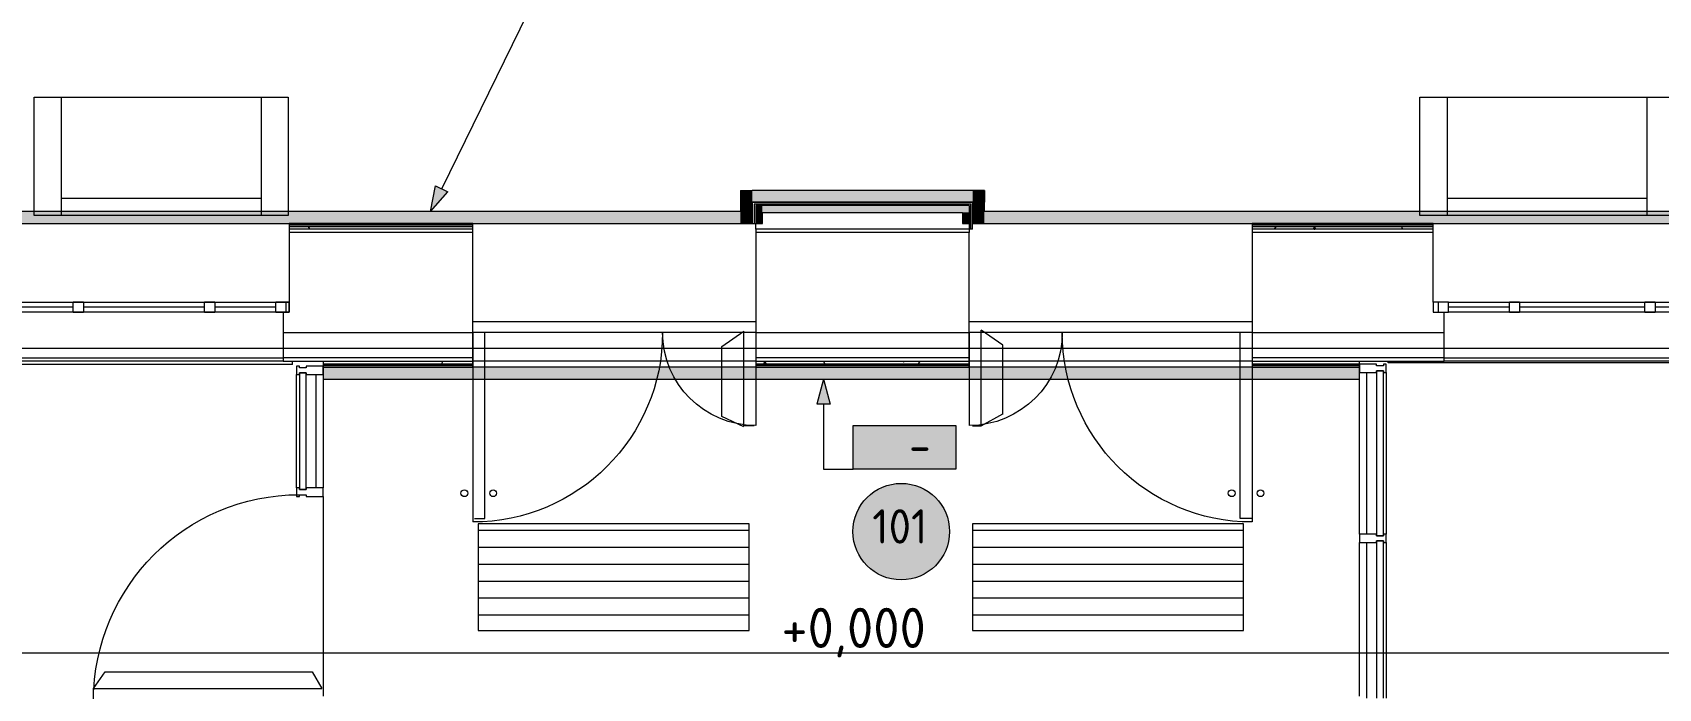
# Model space of a CAD drawing. Header units: millimetres. Extents: x -546 to 1681, y -650 to 1730.
# Drawn here: x 499.9 to 595.9, y 285.8 to 324.5 of the extents above; entities that cross this region are included whole.
import ezdxf

# ---------------------------------------------------------------- set-up
doc = ezdxf.new("R2010")
doc.units = ezdxf.units.MM

msp = doc.modelspace()

# ---------------------------------------------------------------- hatches: boundary and pattern name
at = {"true_color": 0x0077b0}
h = msp.add_hatch(color=144, dxfattribs=at)
h.dxf.hatch_style = 2
h.paths.add_polyline_path([(523.437, 313.954), (523.734, 315.47), (524.452, 315.119)])
at = {"true_color": 0xf1d696}
h = msp.add_hatch(color=41, dxfattribs=at)
h.dxf.hatch_style = 2
h.paths.add_polyline_path([(541.731, 315.204), (542.431, 315.204), (542.431, 314.504)])
h = msp.add_hatch(color=41, dxfattribs=at)
h.dxf.hatch_style = 2
h.paths.add_polyline_path([(541.731, 314.504), (541.731, 315.204), (542.431, 314.504)])
h = msp.add_hatch(color=41, dxfattribs=at)
h.dxf.hatch_style = 2
h.paths.add_polyline_path([(555.433, 315.204), (555.433, 314.504), (542.431, 314.504), (542.431, 315.204)])
h = msp.add_hatch(color=41, dxfattribs=at)
h.dxf.hatch_style = 2
h.paths.add_polyline_path([(555.433, 314.504), (556.133, 315.204), (556.133, 314.504)])
h = msp.add_hatch(color=41, dxfattribs=at)
h.dxf.hatch_style = 2
h.paths.add_polyline_path([(555.433, 315.204), (556.133, 315.204), (555.433, 314.504)])
h = msp.add_hatch(color=41, dxfattribs=at)
h.dxf.hatch_style = 2
h.paths.add_polyline_path([(541.731, 313.954), (541.731, 313.254), (498.841, 313.254), (498.841, 313.954)])
h = msp.add_hatch(color=41, dxfattribs=at)
h.dxf.hatch_style = 2
h.paths.add_polyline_path([(541.731, 314.504), (542.431, 314.504), (542.431, 313.954), (541.731, 313.954)])
h = msp.add_hatch(color=41, dxfattribs=at)
h.dxf.hatch_style = 2
h.paths.add_polyline_path([(541.731, 313.954), (542.431, 313.954), (542.431, 313.254)])
h = msp.add_hatch(color=41, dxfattribs=at)
h.dxf.hatch_style = 2
h.paths.add_polyline_path([(541.731, 313.254), (541.731, 313.954), (542.431, 313.254)])
h = msp.add_hatch(color=7)
h.dxf.hatch_style = 2
h.paths.add_polyline_path([(543.031, 313.254), (542.631, 313.254), (542.631, 314.304), (543.031, 314.304)])
h = msp.add_hatch(color=7)
h.dxf.hatch_style = 2
h.paths.add_polyline_path([(543.031, 314.304), (555.233, 314.304), (555.233, 313.904), (543.031, 313.904)])
h = msp.add_hatch(color=41, dxfattribs=at)
h.dxf.hatch_style = 2
h.paths.add_polyline_path([(556.133, 313.954), (555.433, 313.954), (555.433, 314.504), (556.133, 314.504)])
h = msp.add_hatch(color=41, dxfattribs=at)
h.dxf.hatch_style = 2
h.paths.add_polyline_path([(556.133, 313.954), (556.133, 313.254), (555.433, 313.254)])
h = msp.add_hatch(color=41, dxfattribs=at)
h.dxf.hatch_style = 2
h.paths.add_polyline_path([(555.433, 313.954), (556.133, 313.954), (555.433, 313.254)])
h = msp.add_hatch(color=41, dxfattribs=at)
h.dxf.hatch_style = 2
h.paths.add_polyline_path([(599.329, 313.954), (599.329, 313.254), (556.133, 313.254), (556.133, 313.954)])
h = msp.add_hatch(color=7)
h.dxf.hatch_style = 2
h.paths.add_polyline_path([(554.833, 313.254), (554.833, 313.904), (555.233, 313.904), (555.233, 313.254)])
h = msp.add_hatch(color=7)
h.dxf.hatch_style = 2
h.paths.add_polyline_path([(575.619, 313.041), (575.555, 313.015), (575.529, 312.951), (575.555, 312.888), (575.619, 312.861), (575.682, 312.888), (575.709, 312.951), (575.682, 313.015)])
at = {"true_color": 0x800080}
h = msp.add_hatch(color=216, dxfattribs=at)
h.dxf.hatch_style = 2
h.paths.add_polyline_path([(578.287, 304.754), (578.287, 304.054), (517.087, 304.054), (517.087, 304.754)])
h = msp.add_hatch(color=7)
h.dxf.hatch_style = 2
h.paths.add_polyline_path([(543.18, 305.079), (543.116, 305.053), (543.09, 304.989), (543.116, 304.926), (543.18, 304.899), (543.243, 304.926), (543.27, 304.989), (543.243, 305.053)])
at = {"true_color": 0x0077b0}
h = msp.add_hatch(color=144, dxfattribs=at)
h.dxf.hatch_style = 2
h.paths.add_polyline_path([(546.63, 304.054), (547.03, 302.561), (546.23, 302.561)])
at = {"true_color": 0xffffff}
h = msp.add_hatch(color=7, dxfattribs=at)
h.dxf.hatch_style = 2
h.paths.add_polyline_path([(548.387, 301.305), (554.447, 301.305), (554.447, 298.717), (548.387, 298.717)])
at = {"true_color": 0x0077b0}
h = msp.add_hatch(color=144, dxfattribs=at)
h.dxf.hatch_style = 2
h.paths.add_polyline_path([(548.689, 301.324), (549.7, 301.324), (549.773, 301.299), (549.798, 301.222), (549.798, 299.405), (549.773, 299.33), (549.7, 299.306), (549.623, 299.33), (549.598, 299.405), (549.598, 301.121), (548.791, 301.121), (548.791, 299.405), (548.765, 299.33), (548.689, 299.306), (548.613, 299.33), (548.588, 299.405), (548.588, 301.222), (548.613, 301.299)])
h = msp.add_hatch(color=144, dxfattribs=at)
h.dxf.hatch_style = 2
h.paths.add_polyline_path([(550.203, 299.405), (550.203, 301.222), (550.228, 301.299), (550.305, 301.324), (550.381, 301.299), (550.406, 301.222), (550.406, 300.517), (551.213, 300.517), (551.213, 301.222), (551.239, 301.299), (551.315, 301.324), (551.389, 301.299), (551.414, 301.222), (551.414, 299.405), (551.389, 299.33), (551.315, 299.306), (551.239, 299.33), (551.213, 299.405), (551.213, 300.314), (550.406, 300.314), (550.406, 299.405), (550.381, 299.33), (550.305, 299.306), (550.228, 299.33)])
h = msp.add_hatch(color=144, dxfattribs=at)
h.paths.add_polyline_path([(554.04, 300.314), (554.04, 300.819), (554.019, 300.936), (553.953, 301.033), (553.855, 301.099), (553.738, 301.121), (553.621, 301.099), (553.524, 301.033), (553.458, 300.936), (553.436, 300.819), (553.436, 300.619), (553.458, 300.5), (553.524, 300.401), (553.621, 300.336), (553.738, 300.314)])
h.paths.add_polyline_path([(553.535, 299.306), (553.464, 299.334), (553.436, 299.405), (553.449, 299.462), (553.484, 299.492), (553.67, 299.577), (553.814, 299.69), (553.922, 299.816), (553.996, 299.956), (554.035, 300.11), (553.738, 300.11), (553.637, 300.12), (553.543, 300.148), (553.458, 300.195), (553.38, 300.26), (553.315, 300.338), (553.27, 300.423), (553.242, 300.516), (553.233, 300.616), (553.233, 300.819), (553.242, 300.92), (553.27, 301.014), (553.315, 301.099), (553.38, 301.177), (553.458, 301.242), (553.543, 301.288), (553.637, 301.315), (553.738, 301.324), (553.84, 301.315), (553.933, 301.288), (554.019, 301.242), (554.096, 301.177), (554.16, 301.101), (554.206, 301.016), (554.234, 300.923), (554.243, 300.821), (554.243, 300.215), (554.213, 299.97), (554.123, 299.753), (553.973, 299.564), (553.764, 299.402), (553.63, 299.33)])
h = msp.add_hatch(color=144, dxfattribs=at)
h.dxf.hatch_style = 2
h.paths.add_polyline_path([(552.727, 299.808), (551.92, 299.808), (551.844, 299.834), (551.818, 299.91), (551.844, 299.986), (551.92, 300.012), (552.727, 300.012), (552.803, 299.986), (552.828, 299.91), (552.803, 299.834)])
at = {"true_color": 0xffffff}
h = msp.add_hatch(color=7, dxfattribs=at)
edge = h.paths.add_edge_path()
edge.add_arc((551.225, 295.035), 2.852, 0, 360)

# ---------------------------------------------------------------- linework, layer by layer
at = {"color": 144, "lineweight": 0, "true_color": 0x0077b0}
for points in [[(524.093, 315.294), (543.099, 354.133)], [(523.437, 313.954), (523.734, 315.47)], [(523.437, 313.954), (524.452, 315.119)], [(523.734, 315.47), (524.452, 315.119)], [(546.63, 304.054), (546.23, 302.561)], [(546.63, 304.054), (547.03, 302.561)], [(547.03, 302.561), (546.23, 302.561)], [(546.63, 302.561), (546.63, 298.717)], [(548.387, 301.305), (554.447, 301.305)], [(548.387, 298.717), (548.387, 301.305)], [(554.447, 301.305), (554.447, 298.717)], [(546.63, 298.717), (548.387, 298.717)], [(554.447, 298.717), (548.387, 298.717)]]:
    msp.add_lwpolyline(points, dxfattribs=at)
at = {"color": 253, "lineweight": 0, "true_color": 0x999999}
for points in [[(500.035, 313.715), (500.035, 320.715)], [(500.035, 320.715), (515.035, 320.715)], [(501.635, 320.715), (501.635, 313.715)], [(513.435, 320.715), (513.435, 313.715)], [(515.035, 320.715), (515.035, 313.715)], [(581.846, 313.715), (581.846, 320.715)], [(581.846, 320.715), (596.846, 320.715)], [(583.446, 320.715), (583.446, 313.715)], [(595.246, 320.715), (595.246, 313.715)], [(513.435, 314.715), (501.635, 314.715)], [(595.246, 314.715), (583.446, 314.715)], [(515.035, 313.715), (500.035, 313.715)], [(596.846, 313.715), (581.846, 313.715)]]:
    msp.add_lwpolyline(points, dxfattribs=at)
at = {"color": 7, "lineweight": 0}
for points in [[(541.731, 315.204), (542.431, 315.204)], [(541.731, 315.204), (541.731, 313.954)], [(556.133, 315.204), (542.431, 315.204)], [(556.133, 315.204), (556.133, 314.504)], [(541.731, 313.954), (498.841, 313.954)], [(555.433, 314.504), (542.431, 314.504)], [(542.431, 314.504), (542.431, 313.254)], [(542.431, 313.954), (542.431, 314.504)], [(542.431, 314.504), (555.433, 314.504)], [(542.431, 313.254), (542.431, 313.954)], [(555.323, 314.394), (542.541, 314.394)], [(542.541, 314.394), (542.541, 313.254)], [(555.233, 314.304), (542.631, 314.304)], [(542.631, 314.304), (542.631, 313.254)], [(555.233, 314.304), (555.233, 312.704)], [(555.323, 312.904), (555.323, 314.394)], [(555.433, 312.904), (555.433, 314.504)], [(555.433, 314.504), (555.433, 313.254)], [(556.133, 313.954), (556.133, 314.504)], [(599.329, 313.954), (556.133, 313.954)], [(498.141, 313.254), (515.091, 313.254)], [(498.841, 313.254), (542.431, 313.254)], [(515.091, 313.254), (515.091, 312.704)], [(525.931, 313.254), (515.091, 313.254)], [(525.931, 313.144), (515.091, 313.144)], [(525.931, 313.054), (515.091, 313.054)], [(516.303, 312.935), (516.234, 313.054)], [(525.931, 312.704), (525.931, 313.254)], [(542.431, 313.254), (543.031, 313.254)], [(542.631, 312.904), (542.631, 313.254)], [(543.031, 313.904), (554.833, 313.904)], [(543.031, 313.254), (543.031, 313.904)], [(554.833, 313.904), (554.833, 313.254)], [(554.833, 313.254), (555.233, 313.254)], [(555.433, 313.254), (556.133, 313.254)], [(556.133, 313.254), (600.029, 313.254)], [(571.933, 313.254), (571.933, 312.704)], [(582.629, 313.254), (571.933, 313.254)], [(582.629, 313.144), (571.933, 313.144)], [(582.629, 313.054), (571.933, 313.054)], [(573.332, 313.054), (573.245, 312.904)], [(575.619, 312.951), (575.592, 312.904)], [(580.845, 312.904), (580.784, 313.009)], [(582.629, 312.704), (582.629, 313.254)], [(582.629, 313.254), (600.029, 313.254)], [(525.931, 312.904), (515.091, 312.904)], [(515.091, 312.704), (515.091, 308.604)], [(525.931, 312.704), (515.091, 312.704)], [(525.931, 306.804), (525.931, 312.704)], [(555.433, 312.904), (542.631, 312.904)], [(542.631, 312.904), (542.631, 312.704)], [(542.631, 312.704), (542.631, 306.804)], [(555.233, 312.704), (542.631, 312.704)], [(555.233, 306.804), (555.233, 312.704)], [(582.629, 312.904), (571.933, 312.904)], [(571.933, 312.704), (571.933, 306.804)], [(582.629, 312.704), (571.933, 312.704)], [(582.629, 308.604), (582.629, 312.704)], [(498.741, 308.604), (502.341, 308.604)], [(502.341, 308.304), (498.741, 308.304)], [(502.341, 308.004), (502.341, 308.604)], [(502.341, 308.604), (502.941, 308.604)], [(502.941, 308.604), (502.341, 308.604)], [(502.941, 308.604), (502.941, 308.004)], [(502.941, 308.604), (510.091, 308.604)], [(510.091, 308.304), (502.941, 308.304)], [(510.091, 308.004), (510.091, 308.604)], [(510.091, 308.604), (510.691, 308.604)], [(510.691, 308.604), (510.091, 308.604)], [(510.691, 308.604), (510.691, 308.004)], [(510.691, 308.604), (514.291, 308.604)], [(514.291, 308.304), (510.691, 308.304)], [(514.291, 308.004), (514.291, 308.604)], [(514.291, 308.604), (515.091, 308.604)], [(515.091, 308.604), (514.291, 308.604)], [(514.891, 308.604), (514.891, 308.004)], [(515.091, 308.604), (515.091, 308.004)], [(515.091, 308.004), (515.091, 308.604)], [(583.529, 308.604), (582.629, 308.604)], [(582.629, 308.604), (582.629, 308.004)], [(583.529, 308.604), (582.629, 308.604)], [(582.629, 308.604), (582.629, 308.004)], [(582.929, 308.604), (582.929, 308.004)], [(583.529, 308.004), (583.529, 308.604)], [(583.529, 308.604), (587.129, 308.604)], [(587.129, 308.304), (583.529, 308.304)], [(587.129, 308.004), (587.129, 308.604)], [(587.129, 308.604), (587.729, 308.604)], [(587.729, 308.604), (587.129, 308.604)], [(587.729, 308.604), (587.729, 308.004)], [(587.729, 308.604), (595.129, 308.604)], [(595.129, 308.304), (587.729, 308.304)], [(595.129, 308.004), (595.129, 308.604)], [(595.129, 308.604), (595.729, 308.604)], [(595.729, 308.604), (595.129, 308.604)], [(595.729, 308.604), (595.729, 308.004)], [(595.729, 308.604), (599.329, 308.604)], [(599.329, 308.304), (595.729, 308.304)], [(502.341, 308.004), (498.741, 308.004)], [(502.941, 308.004), (502.341, 308.004)], [(502.341, 308.004), (502.941, 308.004)], [(510.091, 308.004), (502.941, 308.004)], [(510.691, 308.004), (510.091, 308.004)], [(510.091, 308.004), (510.691, 308.004)], [(514.291, 308.004), (510.691, 308.004)], [(515.091, 308.004), (514.291, 308.004)], [(514.291, 308.004), (515.091, 308.004)], [(514.741, 308.004), (514.741, 306.804)], [(525.931, 307.454), (542.631, 307.454)], [(555.233, 307.454), (571.933, 307.454)], [(582.629, 308.004), (583.529, 308.004)], [(582.629, 308.004), (583.529, 308.004)], [(583.279, 306.804), (583.279, 308.004)], [(587.129, 308.004), (583.529, 308.004)], [(587.729, 308.004), (587.129, 308.004)], [(587.129, 308.004), (587.729, 308.004)], [(595.129, 308.004), (587.729, 308.004)], [(595.729, 308.004), (595.129, 308.004)], [(595.129, 308.004), (595.729, 308.004)], [(599.329, 308.004), (595.729, 308.004)], [(514.741, 306.804), (525.931, 306.804)], [(514.741, 306.804), (514.741, 305.104)], [(542.631, 306.804), (525.931, 306.804)], [(537.131, 306.804), (537.116, 306.228), (537.073, 305.659), (537.002, 305.098), (536.903, 304.547), (536.778, 304.005), (536.627, 303.474), (536.451, 302.953), (536.251, 302.445), (536.026, 301.948), (535.779, 301.465), (535.509, 300.996), (535.218, 300.542), (534.906, 300.103), (534.573, 299.68), (534.221, 299.273), (533.851, 298.884), (533.462, 298.514), (533.055, 298.162), (532.632, 297.829), (532.193, 297.517), (531.739, 297.226), (531.27, 296.956), (530.787, 296.709), (530.291, 296.484), (529.782, 296.284), (529.261, 296.108), (528.73, 295.957), (528.188, 295.832), (527.637, 295.733), (527.076, 295.662), (526.507, 295.619), (525.931, 295.604)], [(525.931, 306.804), (525.931, 295.604)], [(525.931, 304.754), (525.931, 306.804)], [(526.631, 295.804), (526.631, 306.804)], [(542.631, 301.304), (542.069, 301.333), (541.523, 301.416), (540.996, 301.551), (540.49, 301.736), (540.009, 301.968), (539.556, 302.243), (539.133, 302.56), (538.742, 302.915), (538.387, 303.306), (538.07, 303.729), (537.795, 304.182), (537.563, 304.663), (537.378, 305.169), (537.243, 305.696), (537.159, 306.242), (537.131, 306.804)], [(540.631, 305.976), (541.931, 306.873)], [(541.931, 301.279), (541.931, 306.873)], [(542.631, 306.804), (555.233, 306.804)], [(542.631, 306.804), (542.631, 301.304)], [(542.631, 306.804), (542.631, 304.754)], [(571.933, 306.804), (555.233, 306.804)], [(560.733, 306.804), (560.704, 306.242), (560.621, 305.696), (560.486, 305.169), (560.301, 304.663), (560.069, 304.182), (559.793, 303.729), (559.477, 303.306), (559.122, 302.915), (558.731, 302.56), (558.308, 302.243), (557.854, 301.968), (557.373, 301.736), (556.868, 301.551), (556.341, 301.416), (555.795, 301.333), (555.233, 301.304)], [(555.233, 306.804), (555.233, 301.304)], [(555.233, 304.754), (555.233, 306.804)], [(555.933, 301.279), (555.933, 306.941)], [(557.219, 306.054), (555.933, 306.941)], [(571.933, 295.604), (571.356, 295.619), (570.788, 295.662), (570.227, 295.733), (569.676, 295.832), (569.134, 295.957), (568.602, 296.108), (568.082, 296.284), (567.573, 296.484), (567.077, 296.709), (566.594, 296.956), (566.125, 297.226), (565.671, 297.517), (565.232, 297.829), (564.808, 298.162), (564.402, 298.514), (564.013, 298.884), (563.642, 299.273), (563.29, 299.68), (562.958, 300.103), (562.646, 300.542), (562.354, 300.996), (562.085, 301.465), (561.837, 301.948), (561.613, 302.445), (561.412, 302.953), (561.236, 303.474), (561.085, 304.005), (560.96, 304.547), (560.862, 305.098), (560.791, 305.659), (560.747, 306.228), (560.733, 306.804)], [(571.233, 295.804), (571.233, 306.804)], [(571.933, 306.804), (583.279, 306.804)], [(571.933, 306.804), (571.933, 295.604)], [(571.933, 306.804), (571.933, 304.754)], [(583.279, 305.104), (583.279, 306.804)], [(187.211, 305.871), (804.173, 305.871)], [(498.341, 305.304), (514.741, 305.304)], [(525.931, 305.304), (514.741, 305.304)], [(540.631, 301.838), (540.631, 305.976)], [(555.233, 305.304), (542.631, 305.304)], [(557.219, 301.954), (557.219, 306.054)], [(583.279, 305.304), (571.933, 305.304)], [(583.279, 305.304), (599.679, 305.304)], [(515.277, 304.904), (497.877, 304.904)], [(514.741, 305.104), (498.341, 305.104)], [(514.741, 305.104), (517.087, 305.104)], [(515.277, 304.904), (515.277, 305.104)], [(515.687, 304.816), (515.517, 304.816)], [(515.517, 304.816), (515.517, 304.316)], [(515.517, 297.616), (515.517, 304.316)], [(515.517, 304.316), (515.687, 304.316)], [(515.687, 304.716), (515.687, 304.816)], [(516.087, 304.716), (515.687, 304.716)], [(515.687, 304.416), (515.687, 297.516)], [(516.087, 304.416), (515.687, 304.416)], [(515.687, 304.416), (516.087, 304.416)], [(515.687, 304.316), (515.687, 304.416)], [(517.087, 304.816), (516.087, 304.816)], [(516.087, 304.816), (516.087, 304.716)], [(516.087, 297.516), (516.087, 304.416)], [(516.087, 304.416), (516.087, 304.316)], [(516.087, 304.316), (517.087, 304.316)], [(516.687, 297.616), (516.687, 304.316)], [(517.087, 305.104), (525.931, 305.104)], [(517.087, 305.104), (517.087, 304.754)], [(517.087, 304.954), (525.931, 304.954)], [(517.087, 304.864), (525.931, 304.864)], [(517.087, 304.316), (517.087, 304.816)], [(517.087, 304.754), (525.931, 304.754)], [(578.287, 304.754), (517.087, 304.754)], [(517.087, 304.754), (517.087, 304.054)], [(517.087, 304.316), (517.087, 297.616)], [(524.161, 305.104), (524.075, 304.954)], [(542.631, 305.104), (525.931, 305.104)], [(542.631, 305.104), (555.233, 305.104)], [(542.631, 304.954), (555.233, 304.954)], [(542.631, 304.864), (555.233, 304.864)], [(542.631, 304.754), (555.233, 304.754)], [(543.18, 304.989), (543.114, 305.104)], [(546.721, 304.954), (546.668, 305.044)], [(551.371, 305.026), (551.327, 305.104)], [(552.318, 305.104), (552.231, 304.954)], [(571.933, 305.104), (555.233, 305.104)], [(571.933, 305.104), (578.287, 305.104)], [(571.933, 304.954), (578.287, 304.954)], [(571.933, 304.864), (578.287, 304.864)], [(571.933, 304.754), (578.287, 304.754)], [(578.287, 305.104), (583.279, 305.104)], [(578.287, 304.754), (578.287, 305.104)], [(579.287, 304.941), (578.287, 304.941)], [(578.287, 304.941), (578.287, 304.441)], [(578.287, 304.054), (578.287, 304.754)], [(578.287, 304.441), (579.287, 304.441)], [(578.287, 294.891), (578.287, 304.441)], [(578.687, 304.441), (578.687, 294.891)], [(579.287, 304.841), (579.287, 304.941)], [(579.687, 304.841), (579.287, 304.841)], [(579.287, 304.441), (579.287, 304.541)], [(579.287, 304.541), (579.687, 304.541)], [(579.687, 304.541), (579.287, 304.541)], [(579.287, 304.541), (579.287, 294.791)], [(579.687, 304.941), (579.687, 304.841)], [(579.857, 304.941), (579.687, 304.941)], [(579.687, 304.541), (579.687, 304.441)], [(579.687, 294.791), (579.687, 304.541)], [(579.687, 304.441), (579.857, 304.441)], [(579.857, 304.441), (579.857, 304.941)], [(579.857, 304.441), (579.857, 294.891)], [(579.977, 305.004), (579.977, 305.104)], [(600.452, 305.004), (579.977, 305.004)], [(599.679, 305.104), (583.279, 305.104)], [(517.087, 304.054), (578.287, 304.054)], [(541.931, 301.232), (540.631, 301.838)], [(555.933, 301.279), (557.219, 301.992)], [(542.531, 301.279), (541.931, 301.279)], [(555.431, 301.279), (555.933, 301.279)], [(515.687, 297.616), (515.517, 297.616)], [(515.517, 297.616), (515.517, 297.116)], [(515.687, 297.516), (515.687, 297.616)], [(517.087, 297.616), (516.087, 297.616)], [(516.087, 297.616), (516.087, 297.516)], [(517.087, 297.116), (517.087, 297.616)], [(548.373, 295.035), (548.388, 295.327), (548.431, 295.61), (548.501, 295.883), (548.597, 296.145), (548.717, 296.395), (548.86, 296.63), (549.024, 296.849), (549.208, 297.052), (549.411, 297.236), (549.63, 297.4), (549.865, 297.543), (550.115, 297.663), (550.377, 297.759), (550.65, 297.829), (550.933, 297.873), (551.225, 297.887), (551.517, 297.873), (551.8, 297.829), (552.073, 297.759), (552.335, 297.663), (552.585, 297.543), (552.82, 297.4), (553.039, 297.236), (553.242, 297.052), (553.426, 296.849), (553.59, 296.63), (553.733, 296.395), (553.853, 296.145), (553.949, 295.883), (554.019, 295.61), (554.062, 295.327), (554.077, 295.035)], [(503.553, 285.691), (503.6, 286.308), (503.677, 286.916), (503.784, 287.515), (503.919, 288.103), (504.083, 288.679), (504.274, 289.244), (504.492, 289.795), (504.735, 290.334), (505.003, 290.858), (505.296, 291.366), (505.612, 291.859), (505.951, 292.336), (506.311, 292.795), (506.693, 293.236), (507.096, 293.657), (507.517, 294.06), (507.958, 294.442), (508.417, 294.802), (508.894, 295.141), (509.387, 295.457), (509.895, 295.75), (510.419, 296.018), (510.958, 296.261), (511.509, 296.479), (512.074, 296.67), (512.65, 296.834), (513.238, 296.969), (513.837, 297.076), (514.445, 297.153), (515.062, 297.2), (515.687, 297.216)], [(515.517, 297.116), (515.687, 297.116)], [(515.687, 297.516), (516.087, 297.516)], [(516.087, 297.516), (515.687, 297.516)], [(515.687, 297.116), (515.687, 297.216)], [(515.687, 297.216), (516.087, 297.216)], [(516.087, 297.216), (516.087, 297.116)], [(516.087, 297.116), (517.087, 297.116)], [(517.087, 297.116), (517.087, 285.316)], [(526.031, 295.804), (526.631, 295.804)], [(571.931, 295.804), (571.233, 295.804)], [(542.243, 295.499), (526.243, 295.499)], [(526.243, 295.499), (526.243, 289.199)], [(526.243, 295.116), (542.243, 295.116)], [(542.243, 289.199), (542.243, 295.499)], [(554.077, 295.035), (554.062, 294.743), (554.019, 294.46), (553.949, 294.187), (553.853, 293.925), (553.733, 293.675), (553.59, 293.44), (553.426, 293.221), (553.242, 293.018), (553.039, 292.834), (552.82, 292.67), (552.585, 292.527), (552.335, 292.407), (552.073, 292.311), (551.8, 292.241), (551.517, 292.198), (551.225, 292.183), (550.933, 292.198), (550.65, 292.241), (550.377, 292.311), (550.115, 292.407), (549.865, 292.527), (549.63, 292.67), (549.411, 292.834), (549.208, 293.018), (549.024, 293.221), (548.86, 293.44), (548.717, 293.675), (548.597, 293.925), (548.501, 294.187), (548.431, 294.46), (548.388, 294.743), (548.373, 295.035)], [(571.433, 295.499), (555.433, 295.499)], [(555.433, 295.499), (555.433, 289.199)], [(555.433, 295.116), (571.433, 295.116)], [(571.433, 289.199), (571.433, 295.499)], [(579.287, 294.891), (578.287, 294.891)], [(578.287, 294.891), (578.287, 294.391)], [(579.287, 294.791), (579.287, 294.891)], [(579.287, 294.791), (579.687, 294.791)], [(579.687, 294.791), (579.287, 294.791)], [(579.687, 294.891), (579.687, 294.791)], [(579.857, 294.891), (579.687, 294.891)], [(579.857, 294.391), (579.857, 294.891)], [(526.243, 294.116), (542.243, 294.116)], [(555.433, 294.116), (571.433, 294.116)], [(578.287, 294.391), (579.287, 294.391)], [(578.287, 285.316), (578.287, 294.391)], [(578.687, 294.391), (578.687, 285.191)], [(579.687, 294.491), (579.287, 294.491)], [(579.287, 294.491), (579.287, 285.191)], [(579.287, 294.391), (579.287, 294.491)], [(579.287, 294.491), (579.687, 294.491)], [(579.687, 285.191), (579.687, 294.491)], [(579.687, 294.491), (579.687, 294.391)], [(579.687, 294.391), (579.857, 294.391)], [(579.857, 294.391), (579.857, 285.191)], [(526.243, 293.116), (542.243, 293.116)], [(555.433, 293.116), (571.433, 293.116)], [(526.243, 292.116), (542.243, 292.116)], [(555.433, 292.116), (571.433, 292.116)], [(526.243, 291.116), (542.243, 291.116)], [(555.433, 291.116), (571.433, 291.116)], [(526.243, 290.116), (542.243, 290.116)], [(555.433, 290.116), (571.433, 290.116)], [(526.243, 289.199), (542.243, 289.199)], [(555.433, 289.199), (571.433, 289.199)], [(187.211, 287.871), (807.358, 287.871)], [(503.537, 285.766), (504.218, 286.753)], [(504.218, 286.753), (516.436, 286.753)], [(516.436, 286.753), (517.006, 285.766)], [(503.537, 285.066), (503.537, 285.766)], [(503.537, 285.766), (517.006, 285.766)]]:
    msp.add_lwpolyline(points, dxfattribs=at)
for centre in [(525.431, 297.302), (527.131, 297.302), (570.733, 297.302), (572.433, 297.302)]:
    msp.add_circle(centre, 0.2, dxfattribs=at)

# ---------------------------------------------------------------- texts
at = {"color": 7, "attachment_point": 1}
for s, insert, char_height in [('{\\fGOSTCommon|b0|i0|c0;101}', (549.509, 296.355), 2.02685), ('{\\fGOSTCommon|b0|i0|c0;+0,000}', (544.154, 290.533), 2.37449)]:
    msp.add_mtext(s, dxfattribs=dict(at, insert=insert, char_height=char_height))

doc.saveas('drawing.dxf')
